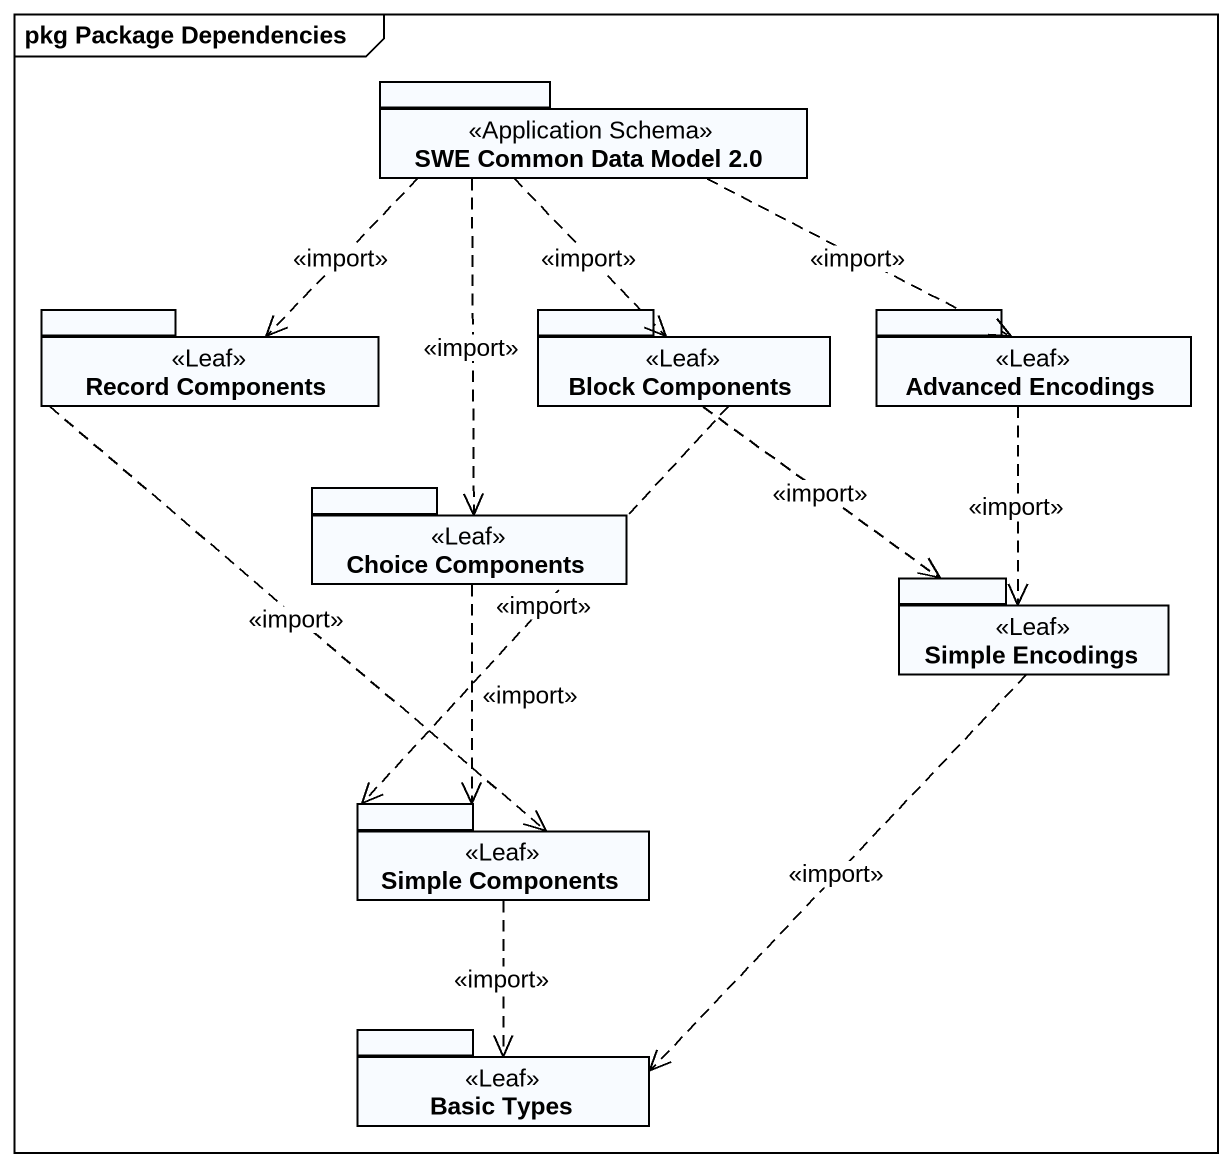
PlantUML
@startuml
mainframe pkg Package Dependencies
package "SWE Common Data Model 2.0" as SWE_Common_Data_Model_2_0 <<Application Schema>> {
}
package "Record Components" as Record_Components <<Leaf>> {
}
package "Block Components" as Block_Components <<Leaf>> {
}
package "Advanced Encodings" as Advanced_Encodings <<Leaf>> {
}
package "Choice Components" as Choice_Components <<Leaf>> {
}
package "Simple Encodings" as Simple_Encodings <<Leaf>> {
}
package "Simple Components" as Simple_Components <<Leaf>> {
}
package "Basic Types" as Basic_Types <<Leaf>> {
}
SWE_Common_Data_Model_2_0 .left.> Record_Components : <<import>>
SWE_Common_Data_Model_2_0 ..> Block_Components : <<import>>
SWE_Common_Data_Model_2_0 .right.> Advanced_Encodings : <<import>>
SWE_Common_Data_Model_2_0 ..> Choice_Components : <<import>>
Record_Components ..> Simple_Components : <<import>>
Block_Components ..> Simple_Encodings : <<import>>
Block_Components ..> Simple_Components : <<import>>
Advanced_Encodings ..> Simple_Encodings : <<import>>
Choice_Components ..> Simple_Components : <<import>>
Simple_Encodings ..> Basic_Types : <<import>>
Simple_Components ..> Basic_Types : <<import>>
@enduml
